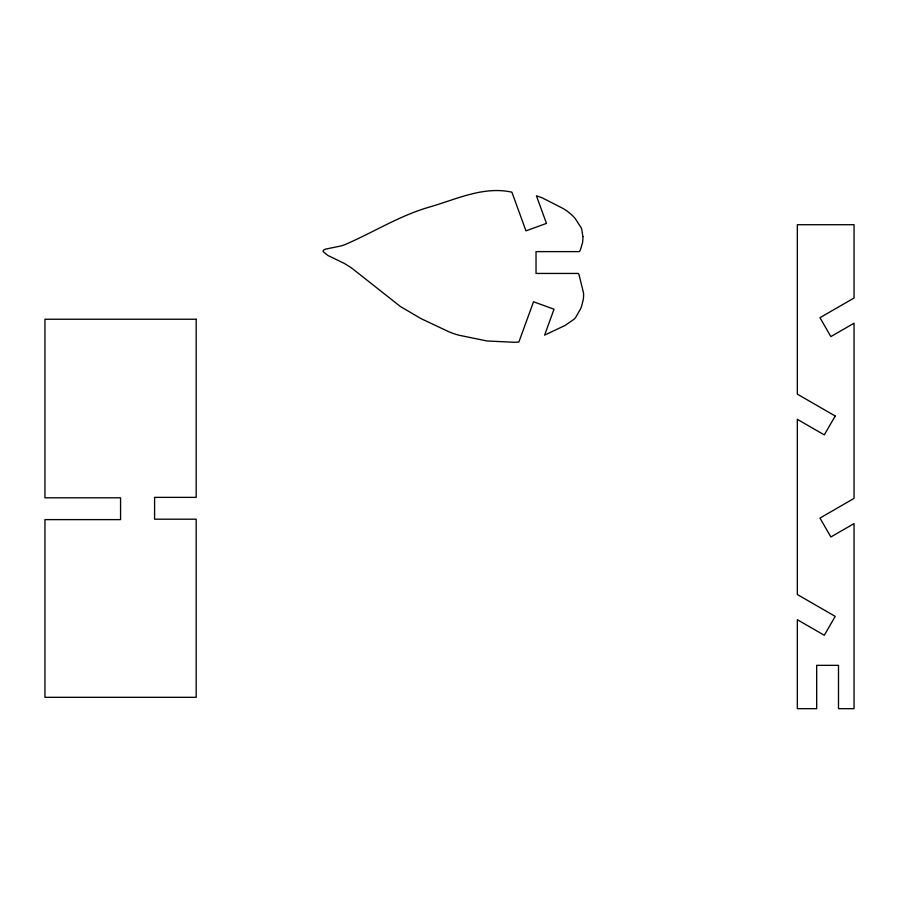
<?xml version="1.0" encoding="UTF-8"?>
<svg xmlns="http://www.w3.org/2000/svg" width="899" height="899" viewBox="0 0 899 899"><rect width="100%" height="100%" fill="white"/><g stroke="black" fill="none" stroke-linecap="round" stroke-linejoin="round"><path stroke-width="1.35" d="M582.867 236.549L581.867 229.93A23.205 23.205 0 0 0 581.057 227.571L575.102 218.378A48.479 48.479 0 0 0 562.774 208.321L542.4 197.937L536.411 195.78L546.468 223.402L525.971 230.863L511.891 192.172C483.527 185.868 456.265 199.364 429.61 207.006C399.752 215.524 373.332 232.425 344.991 244.607A54.659 54.659 0 0 1 340.35 246.09L325.55 249.113L323.37 250.18L323.157 251.653L328.011 255.541L344.362 263.441L351.329 267.79L400.505 306.581L420.889 318.561L448.354 331.529A66.975 66.975 0 0 0 459.501 335.327L487.056 340.979L514.003 342.261A96.148 96.148 0 0 0 518.869 342.047L533.534 301.761L554.031 309.222L544.603 335.136L564.932 325.528L573.888 319.37A23.104 23.104 0 0 0 575.585 317.538L580.63 308.762A48.951 48.951 0 0 0 581.799 305.548L583.204 299.794A28.835 28.835 0 0 0 583.53 293.074L579.035 274.712A16.249 16.249 0 0 0 578.417 273.442L536.029 273.442L536.029 251.619L579.271 251.619A14.103 14.103 0 0 0 580.383 249.922L582.619 242.303A37.32 37.32 0 0 0 582.878 236.549M835.205 416.001L824.293 434.891L797.334 419.327L797.334 594.52L835.205 616.377L824.293 635.278L797.334 619.703L797.334 708.67L816.674 708.67L816.674 665.35L838.497 665.35L838.497 708.67L854.05 708.67L854.05 523.589L830.867 536.973L819.967 518.082L854.05 498.394L854.05 323.202L830.867 336.586L819.967 317.695L854.05 298.019L854.05 224.716L797.334 224.716L797.334 394.133L835.205 416.001M196.184 319.246L44.95 319.246L44.95 497.81L120.567 497.81L120.567 519.622L44.95 519.622L44.95 697.321L196.184 697.321L196.184 519.195L154.594 519.195L154.594 497.372L196.184 497.372L196.184 319.246"/></g></svg>
